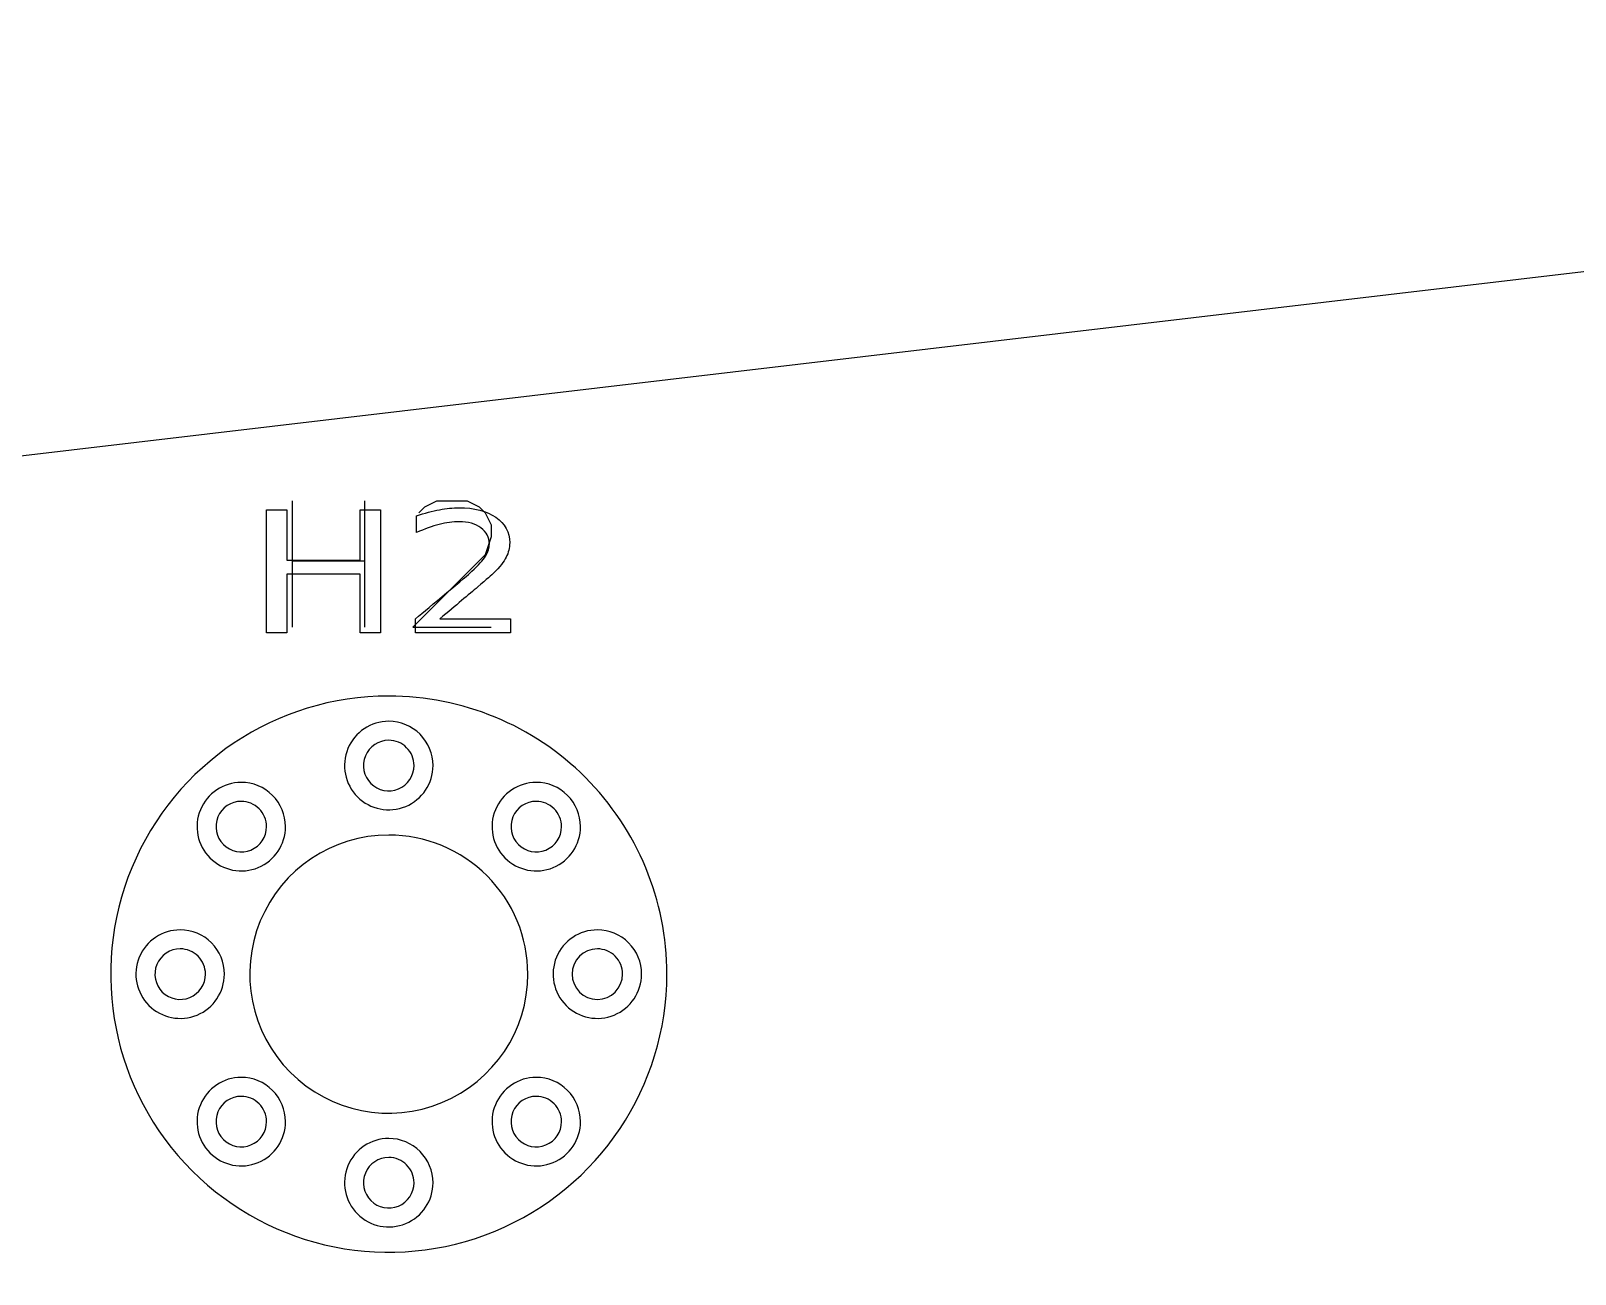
# Model space of a CAD drawing. Header units: millimetres. Extents: x 10 to 287, y 10 to 200.
# Drawn here: x 92 to 104.22, y 139.27 to 149.1 of the extents above; entities that cross this region are included whole.
import ezdxf

# ---------------------------------------------------------------- set-up
doc = ezdxf.new("R2010")
doc.units = ezdxf.units.MM
doc.layers.get('0').update_dxf_attribs({"linetype": 'CONTINUOUS'})

msp = doc.modelspace()

# ---------------------------------------------------------------- linework, layer by layer
at = {"color": 7}
for points in [[(120.4495, 149.1021), (47.0489, 140.4462)], [(94.0714, 144.3857), (94.0714, 145.3857)], [(94.6428, 144.3857), (94.6428, 145.3857)], [(95.0714, 145.2904), (95.119, 145.338), (95.2142, 145.3857), (95.4523, 145.3857), (95.5476, 145.338), (95.5952, 145.2904), (95.6428, 145.1952), (95.6428, 145.0999), (95.5952, 144.9571), (95.0237, 144.3857), (95.6428, 144.3857)], [(95.053712, 145.132802), (95.053712, 145.265611)], [(94.0714, 144.9095), (94.6428, 144.9095)], [(95.238108, 144.451172), (95.796057, 144.451172), (95.796057, 144.340498), (95.045793, 144.340498), (95.045793, 144.451172)]]:
    msp.add_lwpolyline(points, dxfattribs=at)
for points in [[(93.867373, 145.312479), (94.027239, 145.312479), (94.027239, 144.914051), (94.608139, 144.914051), (94.608139, 145.312479), (94.768006, 145.312479), (94.768006, 144.340498), (94.608139, 144.340498), (94.608139, 144.803377), (94.027239, 144.803377), (94.027239, 144.340498), (93.867373, 144.340498)], [(95.238109, 144.451186)], [(94.8333, 143.8405)], [(94.8333, 143.8405)], [(94.8333, 143.8405)], [(94.8333, 143.8405)], [(94.8333, 143.6405)], [(94.8333, 143.6405)], [(94.8333, 143.6405)], [(94.8333, 143.6405)], [(94.8333, 143.4905)], [(94.8333, 143.4905)], [(94.8333, 143.4905)], [(94.8333, 143.4905)], [(93.6665, 143.1572)], [(93.6665, 143.1572)], [(93.6665, 143.1572)], [(93.6665, 143.1572)], [(96, 143.1572)], [(96, 143.1572)], [(96, 143.1572)], [(96, 143.1572)], [(93.6665, 143.0072)], [(93.6665, 143.0072)], [(93.6665, 143.0072)], [(93.6665, 143.0072)], [(96, 143.0072)], [(96, 143.0072)], [(96, 143.0072)], [(96, 143.0072)], [(94.8333, 142.7405)], [(94.8333, 142.7405)], [(94.8333, 142.7405)], [(94.8333, 142.7405)], [(93.1833, 141.9905)], [(93.1833, 141.9905)], [(93.1833, 141.9905)], [(93.1833, 141.9905)], [(96.4833, 141.9905)], [(96.4833, 141.9905)], [(96.4833, 141.9905)], [(96.4833, 141.9905)], [(93.1833, 141.8405)], [(93.1833, 141.8405)], [(93.1833, 141.8405)], [(93.1833, 141.8405)], [(96.4833, 141.8405)], [(96.4833, 141.8405)], [(96.4833, 141.8405)], [(96.4833, 141.8405)], [(93.6665, 140.8237)], [(93.6665, 140.8237)], [(93.6665, 140.8237)], [(93.6665, 140.8237)], [(96, 140.8237)], [(96, 140.8237)], [(96, 140.8237)], [(96, 140.8237)], [(93.6665, 140.6737)], [(93.6665, 140.6737)], [(93.6665, 140.6737)], [(93.6665, 140.6737)], [(96, 140.6737)], [(96, 140.6737)], [(96, 140.6737)], [(96, 140.6737)], [(94.8333, 140.3405)], [(94.8333, 140.3405)], [(94.8333, 140.3405)], [(94.8333, 140.3405)], [(94.8333, 140.1905)], [(94.8333, 140.1905)], [(94.8333, 140.1905)], [(94.8333, 140.1905)]]:
    msp.add_lwpolyline(points, close=True, dxfattribs=at)
for points in [[(95.053712, 145.265611), (95.118079, 145.286878), (95.178226, 145.302938), (95.234155, 145.313791)], [(95.234155, 145.313791), (95.290082, 145.324644), (95.34126, 145.330071), (95.38769, 145.330071)], [(95.38769, 145.330071), (95.510096, 145.330071), (95.607704, 145.304898), (95.680514, 145.254551)], [(95.680514, 145.254551), (95.753325, 145.204204), (95.78973, 145.136932), (95.78973, 145.052734)], [(95.23178, 145.197902), (95.17638, 145.183582), (95.117024, 145.161882), (95.053712, 145.132802)], [(95.390855, 145.219382), (95.340735, 145.219382), (95.28771, 145.212222), (95.23178, 145.197902)], [(95.562593, 145.170552), (95.5188, 145.203105), (95.461554, 145.219382), (95.390855, 145.219382)], [(95.629073, 145.044253), (95.629073, 145.0959), (95.606913, 145.137999), (95.562593, 145.170552)], [(95.598203, 144.947253), (95.618783, 144.98024), (95.629073, 145.012573), (95.629073, 145.044253)], [(95.78973, 145.052734), (95.78973, 145.012807), (95.780497, 144.974831), (95.76203, 144.938804)], [(95.491361, 144.827465), (95.542541, 144.874772), (95.578155, 144.914701), (95.598203, 144.947253)], [(95.76203, 144.938804), (95.74409, 144.903217), (95.711113, 144.861118), (95.6631, 144.812505)], [(95.293507, 144.658849), (95.398502, 144.746086), (95.464453, 144.802292), (95.491361, 144.827465)], [(95.6631, 144.812505), (95.649913, 144.799918), (95.607968, 144.763461), (95.537265, 144.703133)], [(95.045793, 144.451172), (95.106466, 144.502819), (95.189038, 144.572044), (95.293507, 144.658849)], [(95.537265, 144.703133), (95.466565, 144.64324), (95.366846, 144.559257), (95.238109, 144.451186)], [(94.8333, 143.8405), (93.943483, 143.8405), (93.141283, 143.304487), (92.800765, 142.482404)], [(94.8333, 143.8405), (93.943483, 143.8405), (93.141283, 143.304487), (92.800765, 142.482404)], [(94.8333, 143.8405), (93.943483, 143.8405), (93.141283, 143.304487), (92.800765, 142.482404)], [(94.8333, 143.8405), (93.943483, 143.8405), (93.141283, 143.304487), (92.800765, 142.482404)], [(96.388935, 143.196135), (95.976355, 143.608715), (95.416776, 143.8405), (94.8333, 143.8405)], [(96.388935, 143.196135), (95.976355, 143.608715), (95.416776, 143.8405), (94.8333, 143.8405)], [(96.388935, 143.196135), (95.976355, 143.608715), (95.416776, 143.8405), (94.8333, 143.8405)], [(96.388935, 143.196135), (95.976355, 143.608715), (95.416776, 143.8405), (94.8333, 143.8405)], [(94.8333, 143.6405), (94.691738, 143.6405), (94.564116, 143.555225), (94.509942, 143.424439)], [(94.8333, 143.6405), (94.691738, 143.6405), (94.564116, 143.555225), (94.509942, 143.424439)], [(94.8333, 143.6405), (94.691738, 143.6405), (94.564116, 143.555225), (94.509942, 143.424439)], [(94.8333, 143.6405), (94.691738, 143.6405), (94.564116, 143.555225), (94.509942, 143.424439)], [(95.080787, 143.537987), (95.01515, 143.603625), (94.926126, 143.6405), (94.8333, 143.6405)], [(95.080787, 143.537987), (95.01515, 143.603625), (94.926126, 143.6405), (94.8333, 143.6405)], [(95.080787, 143.537987), (95.01515, 143.603625), (94.926126, 143.6405), (94.8333, 143.6405)], [(95.080787, 143.537987), (95.01515, 143.603625), (94.926126, 143.6405), (94.8333, 143.6405)], [(95.1833, 143.2905), (95.1833, 143.383326), (95.146425, 143.47235), (95.080787, 143.537987)], [(95.1833, 143.2905), (95.1833, 143.383326), (95.146425, 143.47235), (95.080787, 143.537987)], [(95.1833, 143.2905), (95.1833, 143.383326), (95.146425, 143.47235), (95.080787, 143.537987)], [(95.1833, 143.2905), (95.1833, 143.383326), (95.146425, 143.47235), (95.080787, 143.537987)], [(94.509942, 143.424439), (94.455769, 143.293653), (94.485713, 143.143112), (94.585813, 143.043013)], [(94.509942, 143.424439), (94.455769, 143.293653), (94.485713, 143.143112), (94.585813, 143.043013)], [(94.509942, 143.424439), (94.455769, 143.293653), (94.485713, 143.143112), (94.585813, 143.043013)], [(94.509942, 143.424439), (94.455769, 143.293653), (94.485713, 143.143112), (94.585813, 143.043013)], [(94.8333, 143.4905), (94.752408, 143.4905), (94.67948, 143.441772), (94.648524, 143.367037)], [(94.8333, 143.4905), (94.752408, 143.4905), (94.67948, 143.441772), (94.648524, 143.367037)], [(94.8333, 143.4905), (94.752408, 143.4905), (94.67948, 143.441772), (94.648524, 143.367037)], [(94.8333, 143.4905), (94.752408, 143.4905), (94.67948, 143.441772), (94.648524, 143.367037)], [(94.974721, 143.431921), (94.937214, 143.469429), (94.886343, 143.4905), (94.8333, 143.4905)], [(94.974721, 143.431921), (94.937214, 143.469429), (94.886343, 143.4905), (94.8333, 143.4905)], [(94.974721, 143.431921), (94.937214, 143.469429), (94.886343, 143.4905), (94.8333, 143.4905)], [(94.974721, 143.431921), (94.937214, 143.469429), (94.886343, 143.4905), (94.8333, 143.4905)], [(95.0333, 143.2905), (95.0333, 143.343543), (95.012229, 143.394414), (94.974721, 143.431921)], [(95.0333, 143.2905), (95.0333, 143.343543), (95.012229, 143.394414), (94.974721, 143.431921)], [(95.0333, 143.2905), (95.0333, 143.343543), (95.012229, 143.394414), (94.974721, 143.431921)], [(95.0333, 143.2905), (95.0333, 143.343543), (95.012229, 143.394414), (94.974721, 143.431921)], [(94.648524, 143.367037), (94.617568, 143.292302), (94.634679, 143.206278), (94.691879, 143.149079)], [(94.648524, 143.367037), (94.617568, 143.292302), (94.634679, 143.206278), (94.691879, 143.149079)], [(94.648524, 143.367037), (94.617568, 143.292302), (94.634679, 143.206278), (94.691879, 143.149079)], [(94.648524, 143.367037), (94.617568, 143.292302), (94.634679, 143.206278), (94.691879, 143.149079)], [(94.909837, 143.105724), (94.984572, 143.13668), (95.0333, 143.209608), (95.0333, 143.2905)], [(94.909837, 143.105724), (94.984572, 143.13668), (95.0333, 143.209608), (95.0333, 143.2905)], [(94.909837, 143.105724), (94.984572, 143.13668), (95.0333, 143.209608), (95.0333, 143.2905)], [(94.909837, 143.105724), (94.984572, 143.13668), (95.0333, 143.209608), (95.0333, 143.2905)], [(94.967239, 142.967142), (95.098025, 143.021316), (95.1833, 143.148938), (95.1833, 143.2905)], [(94.967239, 142.967142), (95.098025, 143.021316), (95.1833, 143.148938), (95.1833, 143.2905)], [(94.967239, 142.967142), (95.098025, 143.021316), (95.1833, 143.148938), (95.1833, 143.2905)], [(94.967239, 142.967142), (95.098025, 143.021316), (95.1833, 143.148938), (95.1833, 143.2905)], [(97.0333, 141.6405), (97.0333, 142.223976), (96.801515, 142.783555), (96.388935, 143.196135)], [(97.0333, 141.6405), (97.0333, 142.223976), (96.801515, 142.783555), (96.388935, 143.196135)], [(97.0333, 141.6405), (97.0333, 142.223976), (96.801515, 142.783555), (96.388935, 143.196135)], [(97.0333, 141.6405), (97.0333, 142.223976), (96.801515, 142.783555), (96.388935, 143.196135)], [(93.6665, 143.1572), (93.524938, 143.1572), (93.397316, 143.071925), (93.343142, 142.941139)], [(93.6665, 143.1572), (93.524938, 143.1572), (93.397316, 143.071925), (93.343142, 142.941139)], [(93.6665, 143.1572), (93.524938, 143.1572), (93.397316, 143.071925), (93.343142, 142.941139)], [(93.6665, 143.1572), (93.524938, 143.1572), (93.397316, 143.071925), (93.343142, 142.941139)], [(93.913987, 143.054687), (93.84835, 143.120325), (93.759326, 143.1572), (93.6665, 143.1572)], [(93.913987, 143.054687), (93.84835, 143.120325), (93.759326, 143.1572), (93.6665, 143.1572)], [(93.913987, 143.054687), (93.84835, 143.120325), (93.759326, 143.1572), (93.6665, 143.1572)], [(93.913987, 143.054687), (93.84835, 143.120325), (93.759326, 143.1572), (93.6665, 143.1572)], [(94.0165, 142.8072), (94.0165, 142.900026), (93.979625, 142.98905), (93.913987, 143.054687)], [(94.0165, 142.8072), (94.0165, 142.900026), (93.979625, 142.98905), (93.913987, 143.054687)], [(94.0165, 142.8072), (94.0165, 142.900026), (93.979625, 142.98905), (93.913987, 143.054687)], [(94.0165, 142.8072), (94.0165, 142.900026), (93.979625, 142.98905), (93.913987, 143.054687)], [(94.691879, 143.149079), (94.749078, 143.091879), (94.835102, 143.074768), (94.909837, 143.105724)], [(94.691879, 143.149079), (94.749078, 143.091879), (94.835102, 143.074768), (94.909837, 143.105724)], [(94.691879, 143.149079), (94.749078, 143.091879), (94.835102, 143.074768), (94.909837, 143.105724)], [(94.691879, 143.149079), (94.749078, 143.091879), (94.835102, 143.074768), (94.909837, 143.105724)], [(96, 143.1572), (95.858438, 143.1572), (95.730816, 143.071925), (95.676642, 142.941139)], [(96, 143.1572), (95.858438, 143.1572), (95.730816, 143.071925), (95.676642, 142.941139)], [(96, 143.1572), (95.858438, 143.1572), (95.730816, 143.071925), (95.676642, 142.941139)], [(96, 143.1572), (95.858438, 143.1572), (95.730816, 143.071925), (95.676642, 142.941139)], [(96.247487, 143.054687), (96.18185, 143.120325), (96.092826, 143.1572), (96, 143.1572)], [(96.247487, 143.054687), (96.18185, 143.120325), (96.092826, 143.1572), (96, 143.1572)], [(96.247487, 143.054687), (96.18185, 143.120325), (96.092826, 143.1572), (96, 143.1572)], [(96.247487, 143.054687), (96.18185, 143.120325), (96.092826, 143.1572), (96, 143.1572)], [(96.35, 142.8072), (96.35, 142.900026), (96.313125, 142.98905), (96.247487, 143.054687)], [(96.35, 142.8072), (96.35, 142.900026), (96.313125, 142.98905), (96.247487, 143.054687)], [(96.35, 142.8072), (96.35, 142.900026), (96.313125, 142.98905), (96.247487, 143.054687)], [(96.35, 142.8072), (96.35, 142.900026), (96.313125, 142.98905), (96.247487, 143.054687)], [(93.343142, 142.941139), (93.288969, 142.810353), (93.318913, 142.659812), (93.419013, 142.559713)], [(93.343142, 142.941139), (93.288969, 142.810353), (93.318913, 142.659812), (93.419013, 142.559713)], [(93.343142, 142.941139), (93.288969, 142.810353), (93.318913, 142.659812), (93.419013, 142.559713)], [(93.343142, 142.941139), (93.288969, 142.810353), (93.318913, 142.659812), (93.419013, 142.559713)], [(93.6665, 143.0072), (93.585608, 143.0072), (93.51268, 142.958472), (93.481724, 142.883737)], [(93.6665, 143.0072), (93.585608, 143.0072), (93.51268, 142.958472), (93.481724, 142.883737)], [(93.6665, 143.0072), (93.585608, 143.0072), (93.51268, 142.958472), (93.481724, 142.883737)], [(93.6665, 143.0072), (93.585608, 143.0072), (93.51268, 142.958472), (93.481724, 142.883737)], [(93.807921, 142.948621), (93.770414, 142.986129), (93.719543, 143.0072), (93.6665, 143.0072)], [(93.807921, 142.948621), (93.770414, 142.986129), (93.719543, 143.0072), (93.6665, 143.0072)], [(93.807921, 142.948621), (93.770414, 142.986129), (93.719543, 143.0072), (93.6665, 143.0072)], [(93.807921, 142.948621), (93.770414, 142.986129), (93.719543, 143.0072), (93.6665, 143.0072)], [(93.8665, 142.8072), (93.8665, 142.860243), (93.845429, 142.911114), (93.807921, 142.948621)], [(93.8665, 142.8072), (93.8665, 142.860243), (93.845429, 142.911114), (93.807921, 142.948621)], [(93.8665, 142.8072), (93.8665, 142.860243), (93.845429, 142.911114), (93.807921, 142.948621)], [(93.8665, 142.8072), (93.8665, 142.860243), (93.845429, 142.911114), (93.807921, 142.948621)], [(94.585813, 143.043013), (94.685912, 142.942913), (94.836453, 142.912969), (94.967239, 142.967142)], [(94.585813, 143.043013), (94.685912, 142.942913), (94.836453, 142.912969), (94.967239, 142.967142)], [(94.585813, 143.043013), (94.685912, 142.942913), (94.836453, 142.912969), (94.967239, 142.967142)], [(94.585813, 143.043013), (94.685912, 142.942913), (94.836453, 142.912969), (94.967239, 142.967142)], [(95.676642, 142.941139), (95.622469, 142.810353), (95.652413, 142.659812), (95.752513, 142.559713)], [(95.676642, 142.941139), (95.622469, 142.810353), (95.652413, 142.659812), (95.752513, 142.559713)], [(95.676642, 142.941139), (95.622469, 142.810353), (95.652413, 142.659812), (95.752513, 142.559713)], [(95.676642, 142.941139), (95.622469, 142.810353), (95.652413, 142.659812), (95.752513, 142.559713)], [(96, 143.0072), (95.919108, 143.0072), (95.84618, 142.958472), (95.815224, 142.883737)], [(96, 143.0072), (95.919108, 143.0072), (95.84618, 142.958472), (95.815224, 142.883737)], [(96, 143.0072), (95.919108, 143.0072), (95.84618, 142.958472), (95.815224, 142.883737)], [(96, 143.0072), (95.919108, 143.0072), (95.84618, 142.958472), (95.815224, 142.883737)], [(96.141421, 142.948621), (96.103914, 142.986129), (96.053043, 143.0072), (96, 143.0072)], [(96.141421, 142.948621), (96.103914, 142.986129), (96.053043, 143.0072), (96, 143.0072)], [(96.141421, 142.948621), (96.103914, 142.986129), (96.053043, 143.0072), (96, 143.0072)], [(96.141421, 142.948621), (96.103914, 142.986129), (96.053043, 143.0072), (96, 143.0072)], [(96.2, 142.8072), (96.2, 142.860243), (96.178929, 142.911114), (96.141421, 142.948621)], [(96.2, 142.8072), (96.2, 142.860243), (96.178929, 142.911114), (96.141421, 142.948621)], [(96.2, 142.8072), (96.2, 142.860243), (96.178929, 142.911114), (96.141421, 142.948621)], [(96.2, 142.8072), (96.2, 142.860243), (96.178929, 142.911114), (96.141421, 142.948621)], [(93.481724, 142.883737), (93.450768, 142.809002), (93.467879, 142.722978), (93.525079, 142.665779)], [(93.481724, 142.883737), (93.450768, 142.809002), (93.467879, 142.722978), (93.525079, 142.665779)], [(93.481724, 142.883737), (93.450768, 142.809002), (93.467879, 142.722978), (93.525079, 142.665779)], [(93.481724, 142.883737), (93.450768, 142.809002), (93.467879, 142.722978), (93.525079, 142.665779)], [(93.743037, 142.622424), (93.817772, 142.65338), (93.8665, 142.726308), (93.8665, 142.8072)], [(93.743037, 142.622424), (93.817772, 142.65338), (93.8665, 142.726308), (93.8665, 142.8072)], [(93.743037, 142.622424), (93.817772, 142.65338), (93.8665, 142.726308), (93.8665, 142.8072)], [(93.743037, 142.622424), (93.817772, 142.65338), (93.8665, 142.726308), (93.8665, 142.8072)], [(93.800439, 142.483842), (93.931225, 142.538016), (94.0165, 142.665638), (94.0165, 142.8072)], [(93.800439, 142.483842), (93.931225, 142.538016), (94.0165, 142.665638), (94.0165, 142.8072)], [(93.800439, 142.483842), (93.931225, 142.538016), (94.0165, 142.665638), (94.0165, 142.8072)], [(93.800439, 142.483842), (93.931225, 142.538016), (94.0165, 142.665638), (94.0165, 142.8072)], [(95.815224, 142.883737), (95.784268, 142.809002), (95.801379, 142.722978), (95.858579, 142.665779)], [(95.815224, 142.883737), (95.784268, 142.809002), (95.801379, 142.722978), (95.858579, 142.665779)], [(95.815224, 142.883737), (95.784268, 142.809002), (95.801379, 142.722978), (95.858579, 142.665779)], [(95.815224, 142.883737), (95.784268, 142.809002), (95.801379, 142.722978), (95.858579, 142.665779)], [(96.076537, 142.622424), (96.151272, 142.65338), (96.2, 142.726308), (96.2, 142.8072)], [(96.076537, 142.622424), (96.151272, 142.65338), (96.2, 142.726308), (96.2, 142.8072)], [(96.076537, 142.622424), (96.151272, 142.65338), (96.2, 142.726308), (96.2, 142.8072)], [(96.076537, 142.622424), (96.151272, 142.65338), (96.2, 142.726308), (96.2, 142.8072)], [(96.133939, 142.483842), (96.264725, 142.538016), (96.35, 142.665638), (96.35, 142.8072)], [(96.133939, 142.483842), (96.264725, 142.538016), (96.35, 142.665638), (96.35, 142.8072)], [(96.133939, 142.483842), (96.264725, 142.538016), (96.35, 142.665638), (96.35, 142.8072)], [(96.133939, 142.483842), (96.264725, 142.538016), (96.35, 142.665638), (96.35, 142.8072)], [(94.8333, 142.7405), (94.388392, 142.7405), (93.987292, 142.472494), (93.817033, 142.061452)], [(94.8333, 142.7405), (94.388392, 142.7405), (93.987292, 142.472494), (93.817033, 142.061452)], [(94.8333, 142.7405), (94.388392, 142.7405), (93.987292, 142.472494), (93.817033, 142.061452)], [(94.8333, 142.7405), (94.388392, 142.7405), (93.987292, 142.472494), (93.817033, 142.061452)], [(95.611117, 142.418317), (95.404827, 142.624607), (95.125038, 142.7405), (94.8333, 142.7405)], [(95.611117, 142.418317), (95.404827, 142.624607), (95.125038, 142.7405), (94.8333, 142.7405)], [(95.611117, 142.418317), (95.404827, 142.624607), (95.125038, 142.7405), (94.8333, 142.7405)], [(95.611117, 142.418317), (95.404827, 142.624607), (95.125038, 142.7405), (94.8333, 142.7405)], [(93.419013, 142.559713), (93.519112, 142.459613), (93.669653, 142.429669), (93.800439, 142.483842)], [(93.419013, 142.559713), (93.519112, 142.459613), (93.669653, 142.429669), (93.800439, 142.483842)], [(93.419013, 142.559713), (93.519112, 142.459613), (93.669653, 142.429669), (93.800439, 142.483842)], [(93.419013, 142.559713), (93.519112, 142.459613), (93.669653, 142.429669), (93.800439, 142.483842)], [(93.525079, 142.665779), (93.582278, 142.608579), (93.668302, 142.591468), (93.743037, 142.622424)], [(93.525079, 142.665779), (93.582278, 142.608579), (93.668302, 142.591468), (93.743037, 142.622424)], [(93.525079, 142.665779), (93.582278, 142.608579), (93.668302, 142.591468), (93.743037, 142.622424)], [(93.525079, 142.665779), (93.582278, 142.608579), (93.668302, 142.591468), (93.743037, 142.622424)], [(95.752513, 142.559713), (95.852612, 142.459613), (96.003153, 142.429669), (96.133939, 142.483842)], [(95.752513, 142.559713), (95.852612, 142.459613), (96.003153, 142.429669), (96.133939, 142.483842)], [(95.752513, 142.559713), (95.852612, 142.459613), (96.003153, 142.429669), (96.133939, 142.483842)], [(95.752513, 142.559713), (95.852612, 142.459613), (96.003153, 142.429669), (96.133939, 142.483842)], [(95.858579, 142.665779), (95.915778, 142.608579), (96.001802, 142.591468), (96.076537, 142.622424)], [(95.858579, 142.665779), (95.915778, 142.608579), (96.001802, 142.591468), (96.076537, 142.622424)], [(95.858579, 142.665779), (95.915778, 142.608579), (96.001802, 142.591468), (96.076537, 142.622424)], [(95.858579, 142.665779), (95.915778, 142.608579), (96.001802, 142.591468), (96.076537, 142.622424)], [(92.800765, 142.482404), (92.460247, 141.66032), (92.648469, 140.714061), (93.277665, 140.084865)], [(92.800765, 142.482404), (92.460247, 141.66032), (92.648469, 140.714061), (93.277665, 140.084865)], [(92.800765, 142.482404), (92.460247, 141.66032), (92.648469, 140.714061), (93.277665, 140.084865)], [(92.800765, 142.482404), (92.460247, 141.66032), (92.648469, 140.714061), (93.277665, 140.084865)], [(95.9333, 141.6405), (95.9333, 141.932238), (95.817407, 142.212027), (95.611117, 142.418317)], [(95.9333, 141.6405), (95.9333, 141.932238), (95.817407, 142.212027), (95.611117, 142.418317)], [(95.9333, 141.6405), (95.9333, 141.932238), (95.817407, 142.212027), (95.611117, 142.418317)], [(95.9333, 141.6405), (95.9333, 141.932238), (95.817407, 142.212027), (95.611117, 142.418317)], [(93.1833, 141.9905), (93.041738, 141.9905), (92.914116, 141.905225), (92.859942, 141.774439)], [(93.1833, 141.9905), (93.041738, 141.9905), (92.914116, 141.905225), (92.859942, 141.774439)], [(93.1833, 141.9905), (93.041738, 141.9905), (92.914116, 141.905225), (92.859942, 141.774439)], [(93.1833, 141.9905), (93.041738, 141.9905), (92.914116, 141.905225), (92.859942, 141.774439)], [(93.430787, 141.887987), (93.36515, 141.953625), (93.276126, 141.9905), (93.1833, 141.9905)], [(93.430787, 141.887987), (93.36515, 141.953625), (93.276126, 141.9905), (93.1833, 141.9905)], [(93.430787, 141.887987), (93.36515, 141.953625), (93.276126, 141.9905), (93.1833, 141.9905)], [(93.430787, 141.887987), (93.36515, 141.953625), (93.276126, 141.9905), (93.1833, 141.9905)], [(93.817033, 142.061452), (93.646773, 141.65041), (93.740885, 141.17728), (94.055483, 140.862683)], [(93.817033, 142.061452), (93.646773, 141.65041), (93.740885, 141.17728), (94.055483, 140.862683)], [(93.817033, 142.061452), (93.646773, 141.65041), (93.740885, 141.17728), (94.055483, 140.862683)], [(93.817033, 142.061452), (93.646773, 141.65041), (93.740885, 141.17728), (94.055483, 140.862683)], [(96.4833, 141.9905), (96.341738, 141.9905), (96.214116, 141.905225), (96.159942, 141.774439)], [(96.4833, 141.9905), (96.341738, 141.9905), (96.214116, 141.905225), (96.159942, 141.774439)], [(96.4833, 141.9905), (96.341738, 141.9905), (96.214116, 141.905225), (96.159942, 141.774439)], [(96.4833, 141.9905), (96.341738, 141.9905), (96.214116, 141.905225), (96.159942, 141.774439)], [(96.730787, 141.887987), (96.66515, 141.953625), (96.576126, 141.9905), (96.4833, 141.9905)], [(96.730787, 141.887987), (96.66515, 141.953625), (96.576126, 141.9905), (96.4833, 141.9905)], [(96.730787, 141.887987), (96.66515, 141.953625), (96.576126, 141.9905), (96.4833, 141.9905)], [(96.730787, 141.887987), (96.66515, 141.953625), (96.576126, 141.9905), (96.4833, 141.9905)], [(93.1833, 141.8405), (93.102408, 141.8405), (93.02948, 141.791772), (92.998524, 141.717037)], [(93.1833, 141.8405), (93.102408, 141.8405), (93.02948, 141.791772), (92.998524, 141.717037)], [(93.1833, 141.8405), (93.102408, 141.8405), (93.02948, 141.791772), (92.998524, 141.717037)], [(93.1833, 141.8405), (93.102408, 141.8405), (93.02948, 141.791772), (92.998524, 141.717037)], [(93.324721, 141.781921), (93.287214, 141.819429), (93.236343, 141.8405), (93.1833, 141.8405)], [(93.324721, 141.781921), (93.287214, 141.819429), (93.236343, 141.8405), (93.1833, 141.8405)], [(93.324721, 141.781921), (93.287214, 141.819429), (93.236343, 141.8405), (93.1833, 141.8405)], [(93.324721, 141.781921), (93.287214, 141.819429), (93.236343, 141.8405), (93.1833, 141.8405)], [(93.5333, 141.6405), (93.5333, 141.733326), (93.496425, 141.82235), (93.430787, 141.887987)], [(93.5333, 141.6405), (93.5333, 141.733326), (93.496425, 141.82235), (93.430787, 141.887987)], [(93.5333, 141.6405), (93.5333, 141.733326), (93.496425, 141.82235), (93.430787, 141.887987)], [(93.5333, 141.6405), (93.5333, 141.733326), (93.496425, 141.82235), (93.430787, 141.887987)], [(96.4833, 141.8405), (96.372843, 141.8405), (96.2833, 141.750957), (96.2833, 141.6405)], [(96.4833, 141.8405), (96.372843, 141.8405), (96.2833, 141.750957), (96.2833, 141.6405)], [(96.4833, 141.8405), (96.372843, 141.8405), (96.2833, 141.750957), (96.2833, 141.6405)], [(96.4833, 141.8405), (96.372843, 141.8405), (96.2833, 141.750957), (96.2833, 141.6405)], [(96.624721, 141.781921), (96.587214, 141.819429), (96.536343, 141.8405), (96.4833, 141.8405)], [(96.624721, 141.781921), (96.587214, 141.819429), (96.536343, 141.8405), (96.4833, 141.8405)], [(96.624721, 141.781921), (96.587214, 141.819429), (96.536343, 141.8405), (96.4833, 141.8405)], [(96.624721, 141.781921), (96.587214, 141.819429), (96.536343, 141.8405), (96.4833, 141.8405)], [(96.8333, 141.6405), (96.8333, 141.733326), (96.796425, 141.82235), (96.730787, 141.887987)], [(96.8333, 141.6405), (96.8333, 141.733326), (96.796425, 141.82235), (96.730787, 141.887987)], [(96.8333, 141.6405), (96.8333, 141.733326), (96.796425, 141.82235), (96.730787, 141.887987)], [(96.8333, 141.6405), (96.8333, 141.733326), (96.796425, 141.82235), (96.730787, 141.887987)], [(92.859942, 141.774439), (92.805769, 141.643653), (92.835713, 141.493112), (92.935813, 141.393013)], [(92.859942, 141.774439), (92.805769, 141.643653), (92.835713, 141.493112), (92.935813, 141.393013)], [(92.859942, 141.774439), (92.805769, 141.643653), (92.835713, 141.493112), (92.935813, 141.393013)], [(92.859942, 141.774439), (92.805769, 141.643653), (92.835713, 141.493112), (92.935813, 141.393013)], [(92.998524, 141.717037), (92.967568, 141.642302), (92.984679, 141.556278), (93.041879, 141.499079)], [(92.998524, 141.717037), (92.967568, 141.642302), (92.984679, 141.556278), (93.041879, 141.499079)], [(92.998524, 141.717037), (92.967568, 141.642302), (92.984679, 141.556278), (93.041879, 141.499079)], [(92.998524, 141.717037), (92.967568, 141.642302), (92.984679, 141.556278), (93.041879, 141.499079)], [(93.3833, 141.6405), (93.3833, 141.693543), (93.362229, 141.744414), (93.324721, 141.781921)], [(93.3833, 141.6405), (93.3833, 141.693543), (93.362229, 141.744414), (93.324721, 141.781921)], [(93.3833, 141.6405), (93.3833, 141.693543), (93.362229, 141.744414), (93.324721, 141.781921)], [(93.3833, 141.6405), (93.3833, 141.693543), (93.362229, 141.744414), (93.324721, 141.781921)], [(96.159942, 141.774439), (96.105769, 141.643653), (96.135713, 141.493112), (96.235813, 141.393013)], [(96.159942, 141.774439), (96.105769, 141.643653), (96.135713, 141.493112), (96.235813, 141.393013)], [(96.159942, 141.774439), (96.105769, 141.643653), (96.135713, 141.493112), (96.235813, 141.393013)], [(96.159942, 141.774439), (96.105769, 141.643653), (96.135713, 141.493112), (96.235813, 141.393013)], [(96.6833, 141.6405), (96.6833, 141.693543), (96.662229, 141.744414), (96.624721, 141.781921)], [(96.6833, 141.6405), (96.6833, 141.693543), (96.662229, 141.744414), (96.624721, 141.781921)], [(96.6833, 141.6405), (96.6833, 141.693543), (96.662229, 141.744414), (96.624721, 141.781921)], [(96.6833, 141.6405), (96.6833, 141.693543), (96.662229, 141.744414), (96.624721, 141.781921)], [(93.259837, 141.455724), (93.334572, 141.48668), (93.3833, 141.559608), (93.3833, 141.6405)], [(93.259837, 141.455724), (93.334572, 141.48668), (93.3833, 141.559608), (93.3833, 141.6405)], [(93.259837, 141.455724), (93.334572, 141.48668), (93.3833, 141.559608), (93.3833, 141.6405)], [(93.259837, 141.455724), (93.334572, 141.48668), (93.3833, 141.559608), (93.3833, 141.6405)], [(93.317239, 141.317142), (93.448025, 141.371316), (93.5333, 141.498938), (93.5333, 141.6405)], [(93.317239, 141.317142), (93.448025, 141.371316), (93.5333, 141.498938), (93.5333, 141.6405)], [(93.317239, 141.317142), (93.448025, 141.371316), (93.5333, 141.498938), (93.5333, 141.6405)], [(93.317239, 141.317142), (93.448025, 141.371316), (93.5333, 141.498938), (93.5333, 141.6405)], [(95.254252, 140.624233), (95.665294, 140.794492), (95.9333, 141.195592), (95.9333, 141.6405)], [(95.254252, 140.624233), (95.665294, 140.794492), (95.9333, 141.195592), (95.9333, 141.6405)], [(95.254252, 140.624233), (95.665294, 140.794492), (95.9333, 141.195592), (95.9333, 141.6405)], [(95.254252, 140.624233), (95.665294, 140.794492), (95.9333, 141.195592), (95.9333, 141.6405)], [(95.675204, 139.607965), (96.497287, 139.948483), (97.0333, 140.750683), (97.0333, 141.6405)], [(95.675204, 139.607965), (96.497287, 139.948483), (97.0333, 140.750683), (97.0333, 141.6405)], [(95.675204, 139.607965), (96.497287, 139.948483), (97.0333, 140.750683), (97.0333, 141.6405)], [(95.675204, 139.607965), (96.497287, 139.948483), (97.0333, 140.750683), (97.0333, 141.6405)], [(96.2833, 141.6405), (96.2833, 141.530043), (96.372843, 141.4405), (96.4833, 141.4405)], [(96.2833, 141.6405), (96.2833, 141.530043), (96.372843, 141.4405), (96.4833, 141.4405)], [(96.2833, 141.6405), (96.2833, 141.530043), (96.372843, 141.4405), (96.4833, 141.4405)], [(96.2833, 141.6405), (96.2833, 141.530043), (96.372843, 141.4405), (96.4833, 141.4405)], [(96.4833, 141.4405), (96.593757, 141.4405), (96.6833, 141.530043), (96.6833, 141.6405)], [(96.4833, 141.4405), (96.593757, 141.4405), (96.6833, 141.530043), (96.6833, 141.6405)], [(96.4833, 141.4405), (96.593757, 141.4405), (96.6833, 141.530043), (96.6833, 141.6405)], [(96.4833, 141.4405), (96.593757, 141.4405), (96.6833, 141.530043), (96.6833, 141.6405)], [(96.617239, 141.317142), (96.748025, 141.371316), (96.8333, 141.498938), (96.8333, 141.6405)], [(96.617239, 141.317142), (96.748025, 141.371316), (96.8333, 141.498938), (96.8333, 141.6405)], [(96.617239, 141.317142), (96.748025, 141.371316), (96.8333, 141.498938), (96.8333, 141.6405)], [(96.617239, 141.317142), (96.748025, 141.371316), (96.8333, 141.498938), (96.8333, 141.6405)], [(93.041879, 141.499079), (93.099078, 141.441879), (93.185102, 141.424768), (93.259837, 141.455724)], [(93.041879, 141.499079), (93.099078, 141.441879), (93.185102, 141.424768), (93.259837, 141.455724)], [(93.041879, 141.499079), (93.099078, 141.441879), (93.185102, 141.424768), (93.259837, 141.455724)], [(93.041879, 141.499079), (93.099078, 141.441879), (93.185102, 141.424768), (93.259837, 141.455724)], [(92.935813, 141.393013), (93.035912, 141.292913), (93.186453, 141.262969), (93.317239, 141.317142)], [(92.935813, 141.393013), (93.035912, 141.292913), (93.186453, 141.262969), (93.317239, 141.317142)], [(92.935813, 141.393013), (93.035912, 141.292913), (93.186453, 141.262969), (93.317239, 141.317142)], [(92.935813, 141.393013), (93.035912, 141.292913), (93.186453, 141.262969), (93.317239, 141.317142)], [(96.235813, 141.393013), (96.335912, 141.292913), (96.486453, 141.262969), (96.617239, 141.317142)], [(96.235813, 141.393013), (96.335912, 141.292913), (96.486453, 141.262969), (96.617239, 141.317142)], [(96.235813, 141.393013), (96.335912, 141.292913), (96.486453, 141.262969), (96.617239, 141.317142)], [(96.235813, 141.393013), (96.335912, 141.292913), (96.486453, 141.262969), (96.617239, 141.317142)], [(94.055483, 140.862683), (94.37008, 140.548085), (94.84321, 140.453973), (95.254252, 140.624233)], [(94.055483, 140.862683), (94.37008, 140.548085), (94.84321, 140.453973), (95.254252, 140.624233)], [(94.055483, 140.862683), (94.37008, 140.548085), (94.84321, 140.453973), (95.254252, 140.624233)], [(94.055483, 140.862683), (94.37008, 140.548085), (94.84321, 140.453973), (95.254252, 140.624233)], [(93.6665, 140.8237), (93.524938, 140.8237), (93.397316, 140.738425), (93.343142, 140.607639)], [(93.6665, 140.8237), (93.524938, 140.8237), (93.397316, 140.738425), (93.343142, 140.607639)], [(93.6665, 140.8237), (93.524938, 140.8237), (93.397316, 140.738425), (93.343142, 140.607639)], [(93.6665, 140.8237), (93.524938, 140.8237), (93.397316, 140.738425), (93.343142, 140.607639)], [(93.913987, 140.721187), (93.84835, 140.786825), (93.759326, 140.8237), (93.6665, 140.8237)], [(93.913987, 140.721187), (93.84835, 140.786825), (93.759326, 140.8237), (93.6665, 140.8237)], [(93.913987, 140.721187), (93.84835, 140.786825), (93.759326, 140.8237), (93.6665, 140.8237)], [(93.913987, 140.721187), (93.84835, 140.786825), (93.759326, 140.8237), (93.6665, 140.8237)], [(96, 140.8237), (95.858438, 140.8237), (95.730816, 140.738425), (95.676642, 140.607639)], [(96, 140.8237), (95.858438, 140.8237), (95.730816, 140.738425), (95.676642, 140.607639)], [(96, 140.8237), (95.858438, 140.8237), (95.730816, 140.738425), (95.676642, 140.607639)], [(96, 140.8237), (95.858438, 140.8237), (95.730816, 140.738425), (95.676642, 140.607639)], [(96.247487, 140.721187), (96.18185, 140.786825), (96.092826, 140.8237), (96, 140.8237)], [(96.247487, 140.721187), (96.18185, 140.786825), (96.092826, 140.8237), (96, 140.8237)], [(96.247487, 140.721187), (96.18185, 140.786825), (96.092826, 140.8237), (96, 140.8237)], [(96.247487, 140.721187), (96.18185, 140.786825), (96.092826, 140.8237), (96, 140.8237)], [(93.343142, 140.607639), (93.288969, 140.476853), (93.318913, 140.326312), (93.419013, 140.226213)], [(93.343142, 140.607639), (93.288969, 140.476853), (93.318913, 140.326312), (93.419013, 140.226213)], [(93.343142, 140.607639), (93.288969, 140.476853), (93.318913, 140.326312), (93.419013, 140.226213)], [(93.343142, 140.607639), (93.288969, 140.476853), (93.318913, 140.326312), (93.419013, 140.226213)], [(93.6665, 140.6737), (93.585608, 140.6737), (93.51268, 140.624972), (93.481724, 140.550237)], [(93.6665, 140.6737), (93.585608, 140.6737), (93.51268, 140.624972), (93.481724, 140.550237)], [(93.6665, 140.6737), (93.585608, 140.6737), (93.51268, 140.624972), (93.481724, 140.550237)], [(93.6665, 140.6737), (93.585608, 140.6737), (93.51268, 140.624972), (93.481724, 140.550237)], [(93.807921, 140.615121), (93.770414, 140.652629), (93.719543, 140.6737), (93.6665, 140.6737)], [(93.807921, 140.615121), (93.770414, 140.652629), (93.719543, 140.6737), (93.6665, 140.6737)], [(93.807921, 140.615121), (93.770414, 140.652629), (93.719543, 140.6737), (93.6665, 140.6737)], [(93.807921, 140.615121), (93.770414, 140.652629), (93.719543, 140.6737), (93.6665, 140.6737)], [(93.8665, 140.4737), (93.8665, 140.526743), (93.845429, 140.577614), (93.807921, 140.615121)], [(93.8665, 140.4737), (93.8665, 140.526743), (93.845429, 140.577614), (93.807921, 140.615121)], [(93.8665, 140.4737), (93.8665, 140.526743), (93.845429, 140.577614), (93.807921, 140.615121)], [(93.8665, 140.4737), (93.8665, 140.526743), (93.845429, 140.577614), (93.807921, 140.615121)], [(94.0165, 140.4737), (94.0165, 140.566526), (93.979625, 140.65555), (93.913987, 140.721187)], [(94.0165, 140.4737), (94.0165, 140.566526), (93.979625, 140.65555), (93.913987, 140.721187)], [(94.0165, 140.4737), (94.0165, 140.566526), (93.979625, 140.65555), (93.913987, 140.721187)], [(94.0165, 140.4737), (94.0165, 140.566526), (93.979625, 140.65555), (93.913987, 140.721187)], [(95.676642, 140.607639), (95.622469, 140.476853), (95.652413, 140.326312), (95.752513, 140.226213)], [(95.676642, 140.607639), (95.622469, 140.476853), (95.652413, 140.326312), (95.752513, 140.226213)], [(95.676642, 140.607639), (95.622469, 140.476853), (95.652413, 140.326312), (95.752513, 140.226213)], [(95.676642, 140.607639), (95.622469, 140.476853), (95.652413, 140.326312), (95.752513, 140.226213)], [(96, 140.6737), (95.919108, 140.6737), (95.84618, 140.624972), (95.815224, 140.550237)], [(96, 140.6737), (95.919108, 140.6737), (95.84618, 140.624972), (95.815224, 140.550237)], [(96, 140.6737), (95.919108, 140.6737), (95.84618, 140.624972), (95.815224, 140.550237)], [(96, 140.6737), (95.919108, 140.6737), (95.84618, 140.624972), (95.815224, 140.550237)], [(96.141421, 140.615121), (96.103914, 140.652629), (96.053043, 140.6737), (96, 140.6737)], [(96.141421, 140.615121), (96.103914, 140.652629), (96.053043, 140.6737), (96, 140.6737)], [(96.141421, 140.615121), (96.103914, 140.652629), (96.053043, 140.6737), (96, 140.6737)], [(96.141421, 140.615121), (96.103914, 140.652629), (96.053043, 140.6737), (96, 140.6737)], [(96.2, 140.4737), (96.2, 140.526743), (96.178929, 140.577614), (96.141421, 140.615121)], [(96.2, 140.4737), (96.2, 140.526743), (96.178929, 140.577614), (96.141421, 140.615121)], [(96.2, 140.4737), (96.2, 140.526743), (96.178929, 140.577614), (96.141421, 140.615121)], [(96.2, 140.4737), (96.2, 140.526743), (96.178929, 140.577614), (96.141421, 140.615121)], [(96.35, 140.4737), (96.35, 140.566526), (96.313125, 140.65555), (96.247487, 140.721187)], [(96.35, 140.4737), (96.35, 140.566526), (96.313125, 140.65555), (96.247487, 140.721187)], [(96.35, 140.4737), (96.35, 140.566526), (96.313125, 140.65555), (96.247487, 140.721187)], [(96.35, 140.4737), (96.35, 140.566526), (96.313125, 140.65555), (96.247487, 140.721187)], [(93.481724, 140.550237), (93.450768, 140.475502), (93.467879, 140.389478), (93.525079, 140.332279)], [(93.481724, 140.550237), (93.450768, 140.475502), (93.467879, 140.389478), (93.525079, 140.332279)], [(93.481724, 140.550237), (93.450768, 140.475502), (93.467879, 140.389478), (93.525079, 140.332279)], [(93.481724, 140.550237), (93.450768, 140.475502), (93.467879, 140.389478), (93.525079, 140.332279)], [(95.815224, 140.550237), (95.784268, 140.475502), (95.801379, 140.389478), (95.858579, 140.332279)], [(95.815224, 140.550237), (95.784268, 140.475502), (95.801379, 140.389478), (95.858579, 140.332279)], [(95.815224, 140.550237), (95.784268, 140.475502), (95.801379, 140.389478), (95.858579, 140.332279)], [(95.815224, 140.550237), (95.784268, 140.475502), (95.801379, 140.389478), (95.858579, 140.332279)], [(93.743037, 140.288924), (93.817772, 140.31988), (93.8665, 140.392808), (93.8665, 140.4737)], [(93.743037, 140.288924), (93.817772, 140.31988), (93.8665, 140.392808), (93.8665, 140.4737)], [(93.743037, 140.288924), (93.817772, 140.31988), (93.8665, 140.392808), (93.8665, 140.4737)], [(93.743037, 140.288924), (93.817772, 140.31988), (93.8665, 140.392808), (93.8665, 140.4737)], [(93.800439, 140.150342), (93.931225, 140.204516), (94.0165, 140.332138), (94.0165, 140.4737)], [(93.800439, 140.150342), (93.931225, 140.204516), (94.0165, 140.332138), (94.0165, 140.4737)], [(93.800439, 140.150342), (93.931225, 140.204516), (94.0165, 140.332138), (94.0165, 140.4737)], [(93.800439, 140.150342), (93.931225, 140.204516), (94.0165, 140.332138), (94.0165, 140.4737)], [(96.076537, 140.288924), (96.151272, 140.31988), (96.2, 140.392808), (96.2, 140.4737)], [(96.076537, 140.288924), (96.151272, 140.31988), (96.2, 140.392808), (96.2, 140.4737)], [(96.076537, 140.288924), (96.151272, 140.31988), (96.2, 140.392808), (96.2, 140.4737)], [(96.076537, 140.288924), (96.151272, 140.31988), (96.2, 140.392808), (96.2, 140.4737)], [(96.133939, 140.150342), (96.264725, 140.204516), (96.35, 140.332138), (96.35, 140.4737)], [(96.133939, 140.150342), (96.264725, 140.204516), (96.35, 140.332138), (96.35, 140.4737)], [(96.133939, 140.150342), (96.264725, 140.204516), (96.35, 140.332138), (96.35, 140.4737)], [(96.133939, 140.150342), (96.264725, 140.204516), (96.35, 140.332138), (96.35, 140.4737)], [(93.525079, 140.332279), (93.582278, 140.275079), (93.668302, 140.257968), (93.743037, 140.288924)], [(93.525079, 140.332279), (93.582278, 140.275079), (93.668302, 140.257968), (93.743037, 140.288924)], [(93.525079, 140.332279), (93.582278, 140.275079), (93.668302, 140.257968), (93.743037, 140.288924)], [(93.525079, 140.332279), (93.582278, 140.275079), (93.668302, 140.257968), (93.743037, 140.288924)], [(94.8333, 140.3405), (94.691738, 140.3405), (94.564116, 140.255225), (94.509942, 140.124439)], [(94.8333, 140.3405), (94.691738, 140.3405), (94.564116, 140.255225), (94.509942, 140.124439)], [(94.8333, 140.3405), (94.691738, 140.3405), (94.564116, 140.255225), (94.509942, 140.124439)], [(94.8333, 140.3405), (94.691738, 140.3405), (94.564116, 140.255225), (94.509942, 140.124439)], [(95.080787, 140.237987), (95.01515, 140.303625), (94.926126, 140.3405), (94.8333, 140.3405)], [(95.080787, 140.237987), (95.01515, 140.303625), (94.926126, 140.3405), (94.8333, 140.3405)], [(95.080787, 140.237987), (95.01515, 140.303625), (94.926126, 140.3405), (94.8333, 140.3405)], [(95.080787, 140.237987), (95.01515, 140.303625), (94.926126, 140.3405), (94.8333, 140.3405)], [(95.1833, 139.9905), (95.1833, 140.083326), (95.146425, 140.17235), (95.080787, 140.237987)], [(95.1833, 139.9905), (95.1833, 140.083326), (95.146425, 140.17235), (95.080787, 140.237987)], [(95.1833, 139.9905), (95.1833, 140.083326), (95.146425, 140.17235), (95.080787, 140.237987)], [(95.1833, 139.9905), (95.1833, 140.083326), (95.146425, 140.17235), (95.080787, 140.237987)], [(95.858579, 140.332279), (95.915778, 140.275079), (96.001802, 140.257968), (96.076537, 140.288924)], [(95.858579, 140.332279), (95.915778, 140.275079), (96.001802, 140.257968), (96.076537, 140.288924)], [(95.858579, 140.332279), (95.915778, 140.275079), (96.001802, 140.257968), (96.076537, 140.288924)], [(95.858579, 140.332279), (95.915778, 140.275079), (96.001802, 140.257968), (96.076537, 140.288924)], [(93.419013, 140.226213), (93.519112, 140.126113), (93.669653, 140.096169), (93.800439, 140.150342)], [(93.419013, 140.226213), (93.519112, 140.126113), (93.669653, 140.096169), (93.800439, 140.150342)], [(93.419013, 140.226213), (93.519112, 140.126113), (93.669653, 140.096169), (93.800439, 140.150342)], [(93.419013, 140.226213), (93.519112, 140.126113), (93.669653, 140.096169), (93.800439, 140.150342)], [(94.509942, 140.124439), (94.455769, 139.993653), (94.485713, 139.843112), (94.585813, 139.743013)], [(94.509942, 140.124439), (94.455769, 139.993653), (94.485713, 139.843112), (94.585813, 139.743013)], [(94.509942, 140.124439), (94.455769, 139.993653), (94.485713, 139.843112), (94.585813, 139.743013)], [(94.509942, 140.124439), (94.455769, 139.993653), (94.485713, 139.843112), (94.585813, 139.743013)], [(94.8333, 140.1905), (94.752408, 140.1905), (94.67948, 140.141772), (94.648524, 140.067037)], [(94.8333, 140.1905), (94.752408, 140.1905), (94.67948, 140.141772), (94.648524, 140.067037)], [(94.8333, 140.1905), (94.752408, 140.1905), (94.67948, 140.141772), (94.648524, 140.067037)], [(94.8333, 140.1905), (94.752408, 140.1905), (94.67948, 140.141772), (94.648524, 140.067037)], [(94.974721, 140.131921), (94.937214, 140.169429), (94.886343, 140.1905), (94.8333, 140.1905)], [(94.974721, 140.131921), (94.937214, 140.169429), (94.886343, 140.1905), (94.8333, 140.1905)], [(94.974721, 140.131921), (94.937214, 140.169429), (94.886343, 140.1905), (94.8333, 140.1905)], [(94.974721, 140.131921), (94.937214, 140.169429), (94.886343, 140.1905), (94.8333, 140.1905)], [(95.0333, 139.9905), (95.0333, 140.043543), (95.012229, 140.094414), (94.974721, 140.131921)], [(95.0333, 139.9905), (95.0333, 140.043543), (95.012229, 140.094414), (94.974721, 140.131921)], [(95.0333, 139.9905), (95.0333, 140.043543), (95.012229, 140.094414), (94.974721, 140.131921)], [(95.0333, 139.9905), (95.0333, 140.043543), (95.012229, 140.094414), (94.974721, 140.131921)], [(95.752513, 140.226213), (95.852612, 140.126113), (96.003153, 140.096169), (96.133939, 140.150342)], [(95.752513, 140.226213), (95.852612, 140.126113), (96.003153, 140.096169), (96.133939, 140.150342)], [(95.752513, 140.226213), (95.852612, 140.126113), (96.003153, 140.096169), (96.133939, 140.150342)], [(95.752513, 140.226213), (95.852612, 140.126113), (96.003153, 140.096169), (96.133939, 140.150342)], [(93.277665, 140.084865), (93.906861, 139.455669), (94.85312, 139.267447), (95.675204, 139.607965)], [(93.277665, 140.084865), (93.906861, 139.455669), (94.85312, 139.267447), (95.675204, 139.607965)], [(93.277665, 140.084865), (93.906861, 139.455669), (94.85312, 139.267447), (95.675204, 139.607965)], [(93.277665, 140.084865), (93.906861, 139.455669), (94.85312, 139.267447), (95.675204, 139.607965)], [(94.648524, 140.067037), (94.617568, 139.992302), (94.634679, 139.906278), (94.691879, 139.849079)], [(94.648524, 140.067037), (94.617568, 139.992302), (94.634679, 139.906278), (94.691879, 139.849079)], [(94.648524, 140.067037), (94.617568, 139.992302), (94.634679, 139.906278), (94.691879, 139.849079)], [(94.648524, 140.067037), (94.617568, 139.992302), (94.634679, 139.906278), (94.691879, 139.849079)], [(94.909837, 139.805724), (94.984572, 139.83668), (95.0333, 139.909608), (95.0333, 139.9905)], [(94.909837, 139.805724), (94.984572, 139.83668), (95.0333, 139.909608), (95.0333, 139.9905)], [(94.909837, 139.805724), (94.984572, 139.83668), (95.0333, 139.909608), (95.0333, 139.9905)], [(94.909837, 139.805724), (94.984572, 139.83668), (95.0333, 139.909608), (95.0333, 139.9905)], [(94.967239, 139.667142), (95.098025, 139.721316), (95.1833, 139.848938), (95.1833, 139.9905)], [(94.967239, 139.667142), (95.098025, 139.721316), (95.1833, 139.848938), (95.1833, 139.9905)], [(94.967239, 139.667142), (95.098025, 139.721316), (95.1833, 139.848938), (95.1833, 139.9905)], [(94.967239, 139.667142), (95.098025, 139.721316), (95.1833, 139.848938), (95.1833, 139.9905)], [(94.691879, 139.849079), (94.749078, 139.791879), (94.835102, 139.774768), (94.909837, 139.805724)], [(94.691879, 139.849079), (94.749078, 139.791879), (94.835102, 139.774768), (94.909837, 139.805724)], [(94.691879, 139.849079), (94.749078, 139.791879), (94.835102, 139.774768), (94.909837, 139.805724)], [(94.691879, 139.849079), (94.749078, 139.791879), (94.835102, 139.774768), (94.909837, 139.805724)], [(94.585813, 139.743013), (94.685912, 139.642913), (94.836453, 139.612969), (94.967239, 139.667142)], [(94.585813, 139.743013), (94.685912, 139.642913), (94.836453, 139.612969), (94.967239, 139.667142)], [(94.585813, 139.743013), (94.685912, 139.642913), (94.836453, 139.612969), (94.967239, 139.667142)], [(94.585813, 139.743013), (94.685912, 139.642913), (94.836453, 139.612969), (94.967239, 139.667142)]]:
    msp.add_open_spline(points, degree=3, dxfattribs=at)

doc.saveas('drawing.dxf')
